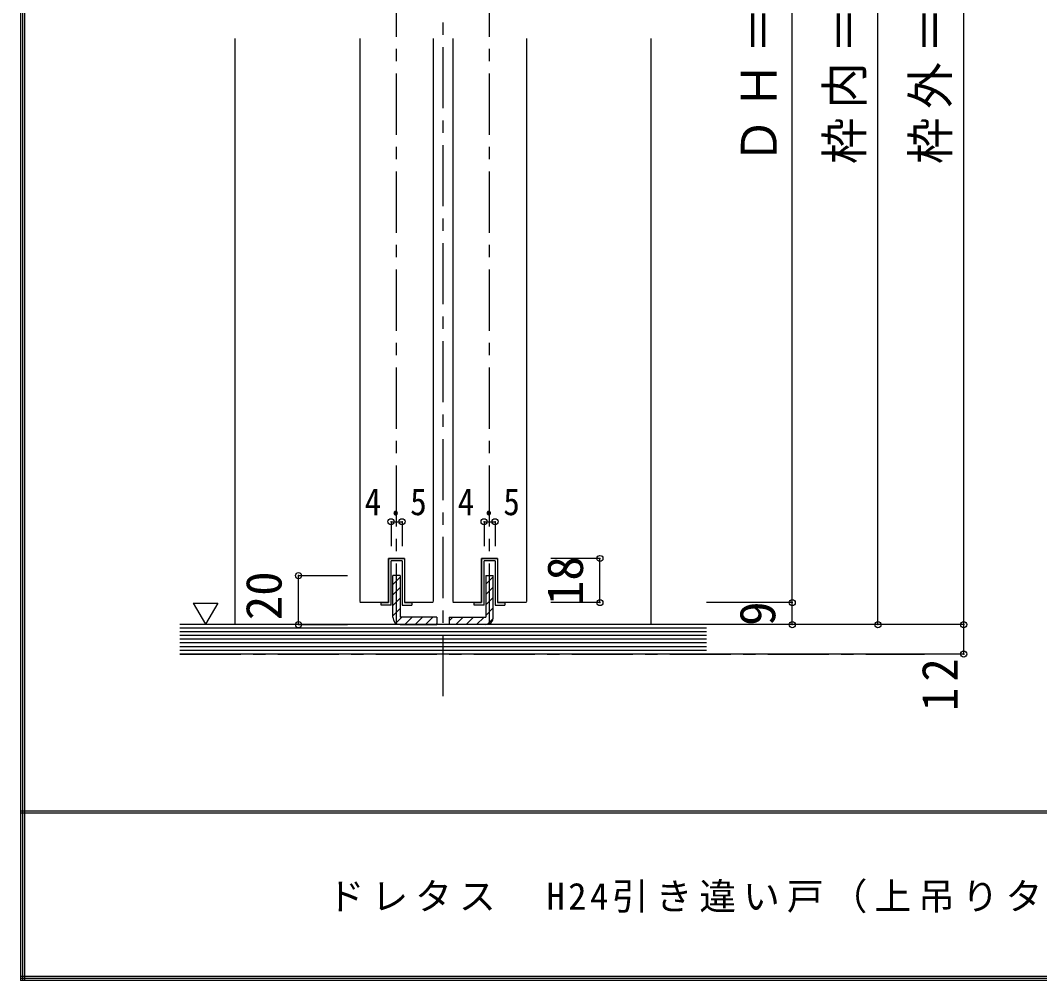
# Model space of a CAD drawing. Units: millimetres at full size, sheet at 1:5; some dimension numbers follow another scale. Extents: x -973 to 977, y -718 to 696.
# Drawn here: x -973.3 to -557.4, y -700.8 to -308.8 of the extents above; entities that cross this region are included whole.
import ezdxf
from ezdxf.enums import TextEntityAlignment as Align

# ---------------------------------------------------------------- set-up
doc = ezdxf.new("R2010")
doc.units = ezdxf.units.MM
doc.header["$LTSCALE"] = 5
doc.header["$PDMODE"] = 32
doc.header["$PDSIZE"] = 2.5
doc.linetypes.add('CHAIN1', pattern=[8, 5, -1, 1, -1])
for name, color, linetype in [('0-1_通り芯', 4, 'CHAIN1'), ('0-4_枠', 3, 'Continuous'), ('0-B_寸法', 7, 'Continuous'), ('F-1_枠', 6, 'Continuous'), ('F-A_文字', 7, 'Continuous')]:
    doc.layers.add(name, color=color, linetype=linetype)
doc.styles.add('ＭＳ ゴシック', font='')
doc.styles.get('ＭＳ ゴシック').set_extended_font_data('MS Gothic')

msp = doc.modelspace()

# ---------------------------------------------------------------- linework, layer by layer
at = {"layer": '0-1_通り芯'}
msp.add_line((-800.833, -584.724), (-800.833, 28.386), dxfattribs=at)
at = {"layer": '0-4_枠', "color": 4}
for p, q in [((-885.833, -316.25), (-885.833, -555.5)), ((-715.833, -555.5), (-715.833, -316.25))]:
    msp.add_line(p, q, dxfattribs=at)
at = {"layer": '0-B_寸法', "color": 4, "linetype": 'CHAIN1'}
for p, q in [((-819.833, -555.5), (-819.833, -25)), ((-781.833, -555.5), (-781.833, -25)), ((-800.833, -584.724), (-800.833, -32.5)), ((-908.333, -567.5), (-604.333, -567.5))]:
    msp.add_line(p, q, dxfattribs=at)
at = {"layer": '0-B_寸法', "color": 4}
for p, q in [((-623.333, -555.5), (-623.333, -45)), ((-588.333, -555.5), (-588.333, -45)), ((-658.333, -546), (-658.333, -75.5)), ((-822.083, -513.5), (-817.583, -513.5)), ((-822.083, -513.5), (-822.083, -523.5)), ((-817.583, -513.5), (-817.583, -523.5)), ((-784.083, -513.5), (-779.583, -513.5)), ((-784.083, -513.5), (-784.083, -523.5)), ((-779.583, -513.5), (-779.583, -523.5)), ((-736.833, -528.5), (-756.833, -528.5)), ((-736.833, -546.5), (-736.833, -528.5)), ((-859.833, -555.5), (-859.833, -535.5)), ((-859.833, -535.5), (-839.833, -535.5)), ((-821.333, -539.145), (-818.333, -536.145)), ((-783.333, -538.982), (-780.333, -535.982)), ((-821.333, -543.388), (-818.333, -540.388)), ((-783.333, -543.225), (-780.333, -540.225)), ((-821.333, -547.631), (-818.333, -544.631)), ((-783.333, -547.468), (-780.333, -544.468)), ((-821.333, -551.873), (-818.333, -548.873)), ((-783.333, -551.71), (-780.333, -548.71)), ((-736.833, -546.5), (-756.833, -546.5)), ((-658.333, -555.5), (-658.333, -546)), ((-820.124, -554.907), (-817.717, -552.5)), ((-816.475, -555.5), (-813.475, -552.5)), ((-812.232, -555.5), (-809.232, -552.5)), ((-807.989, -555.5), (-804.989, -552.5)), ((-798.333, -553.982), (-796.851, -552.5)), ((-795.608, -555.5), (-792.608, -552.5)), ((-791.366, -555.5), (-788.366, -552.5)), ((-787.123, -555.5), (-784.123, -552.5)), ((-782.84, -555.459), (-780.373, -552.993)), ((-859.833, -555.5), (-839.833, -555.5)), ((-803.747, -555.5), (-803.334, -555.087)), ((-588.333, -555.5), (-693.333, -555.5)), ((-588.333, -567.5), (-588.333, -555.5)), ((-588.333, -567.5), (-693.333, -567.5))]:
    msp.add_line(p, q, dxfattribs=at)
at = {"layer": '0-B_寸法', "color": 6}
for p, q in [((-834.833, -316.25), (-834.833, -546)), ((-804.833, -316.25), (-804.833, -546)), ((-796.833, -316.25), (-796.833, -546)), ((-766.833, -316.25), (-766.833, -546)), ((-816.583, -528.5), (-816.583, -546.5)), ((-778.583, -528.5), (-778.583, -546.5)), ((-823.083, -546.5), (-834.833, -546.5)), ((-804.833, -546.5), (-816.583, -546.5)), ((-785.083, -546.5), (-796.833, -546.5)), ((-766.833, -546.5), (-778.583, -546.5))]:
    msp.add_line(p, q, dxfattribs=at)
at = {"layer": '0-B_寸法'}
for p, q in [((-823.083, -528.5), (-816.583, -528.5)), ((-817.583, -529.5), (-822.083, -529.5)), ((-822.083, -547.5), (-822.083, -529.5)), ((-817.583, -529.5), (-817.583, -547.5)), ((-816.583, -528.5), (-816.583, -546.5)), ((-785.083, -528.5), (-778.583, -528.5)), ((-779.583, -529.5), (-784.083, -529.5)), ((-784.083, -547.5), (-784.083, -529.5)), ((-779.583, -529.5), (-779.583, -547.5)), ((-778.583, -528.5), (-778.583, -546.5)), ((-902.769, -546.686), (-892.769, -546.686)), ((-902.769, -546.686), (-897.769, -555.347)), ((-892.769, -546.686), (-897.769, -555.347)), ((-822.083, -547.5), (-826.083, -547.5)), ((-817.583, -547.5), (-813.583, -547.5)), ((-784.083, -547.5), (-788.083, -547.5)), ((-779.583, -547.5), (-775.583, -547.5)), ((-693.333, -557), (-908.333, -557)), ((-693.333, -558.5), (-908.333, -558.5)), ((-693.333, -560), (-908.333, -560)), ((-693.333, -561.5), (-908.333, -561.5)), ((-693.333, -563), (-908.333, -563)), ((-693.333, -564.5), (-908.333, -564.5)), ((-693.333, -566), (-908.333, -566))]:
    msp.add_line(p, q, dxfattribs=at)
at = {"layer": '0-B_寸法', "color": 3}
for p, q in [((-821.333, -552.5), (-821.333, -535.5)), ((-818.333, -535.5), (-821.333, -535.5)), ((-818.333, -535.5), (-818.333, -552.5)), ((-783.333, -535.5), (-783.333, -552.5)), ((-783.333, -535.5), (-780.333, -535.5)), ((-780.333, -552.5), (-780.333, -535.5)), ((-803.333, -552.5), (-818.333, -552.5)), ((-803.333, -552.5), (-803.333, -555.5)), ((-798.333, -552.5), (-783.333, -552.5)), ((-798.333, -552.5), (-798.333, -555.5)), ((-818.333, -555.5), (-803.333, -555.5)), ((-783.333, -555.5), (-798.333, -555.5))]:
    msp.add_line(p, q, dxfattribs=at)
at = {"layer": '0-B_寸法', "color": 2}
for p, q in [((-693.333, -555.5), (-908.333, -555.5)), ((-693.333, -567.5), (-908.333, -567.5))]:
    msp.add_line(p, q, dxfattribs=at)
at = {"layer": '0-B_寸法'}
for points in [[(-826.083, -547.5), (-826.083, -546.5), (-823.083, -546.5), (-823.083, -528.5)], [(-788.083, -547.5), (-788.083, -546.5), (-785.083, -546.5), (-785.083, -528.5)], [(-816.583, -546.5), (-813.583, -546.5), (-813.583, -547.5)], [(-778.583, -546.5), (-775.583, -546.5), (-775.583, -547.5)]]:
    msp.add_lwpolyline(points, dxfattribs=at)
at = {"layer": '0-B_寸法', "color": 6}
for points in [[(-816.583, -528.5), (-823.083, -528.5), (-823.083, -546.5)], [(-778.583, -528.5), (-785.083, -528.5), (-785.083, -546.5)]]:
    msp.add_lwpolyline(points, dxfattribs=at)
at = {"layer": '0-B_寸法', "color": 4}
msp.add_lwpolyline([(-658.333, -555.5), (-658.333, -546.5), (-693.333, -546.5)], dxfattribs=at)
at = {"layer": '0-B_寸法', "color": 3}
for centre, start, end in [((-818.333, -552.5), 180, 270), ((-783.333, -552.5), 270, 0)]:
    msp.add_arc(centre, 3, start, end, dxfattribs=at)
at = {"layer": '0-B_寸法'}
for p in [(-822.083, -513.5), (-817.583, -513.5), (-784.083, -513.5), (-779.583, -513.5), (-736.833, -528.5), (-859.833, -535.5), (-736.833, -546.5), (-658.333, -546.5), (-859.833, -555.5), (-658.333, -555.5), (-623.333, -555.5), (-588.333, -555.5), (-588.333, -567.5)]:
    msp.add_point(p, dxfattribs=at)
at = {"layer": 'F-1_枠'}
for p, q in [((-973.347, 695.833), (-973.347, -700.833)), ((-972.514, 695.833), (-972.514, -700.833)), ((-971.68, 695.833), (-971.68, -700.833)), ((976.653, -631.667), (-973.347, -631.667)), ((976.653, -632.5), (-973.347, -632.5)), ((976.653, -699.167), (-973.347, -699.167)), ((976.653, -700), (-973.347, -700)), ((976.653, -700.833), (-973.347, -700.833))]:
    msp.add_line(p, q, dxfattribs=at)

# ---------------------------------------------------------------- texts
at = {"layer": '0-B_寸法', "style": 'ＭＳ ゴシック'}
for s, p in [('18', (-739.333, -547.5)), ('20', (-862.333, -553.707)), ('9', (-660.833, -556))]:
    msp.add_text(s, height=14.66, rotation=90, dxfattribs=at).set_placement(p, align=Align.BOTTOM_LEFT)
at = {"layer": '0-B_寸法', "char_height": 14.66, "attachment_point": 7, "rotation": 90, "style": 'ＭＳ ゴシック'}
for s, insert in [('\\T1.19;\\W0.95;ＤＨ＝2,383', (-660.833, -367.5)), ('\\T1.19;\\W0.95;枠内＝2,400', (-625.833, -367.5)), ('\\T1.19;\\W0.95;枠外＝2,430', (-590.833, -367.5)), ('\\T1.27;\\W0.95;12', (-590.833, -590.75))]:
    msp.add_mtext(s, dxfattribs=dict(at, insert=insert))
at = {"layer": '0-B_寸法', "char_height": 11, "attachment_point": 7, "style": 'ＭＳ ゴシック'}
for insert in [(-832.833, -511), (-794.833, -511)]:
    msp.add_mtext('\\T1.38;\\W0.9;4.5', dxfattribs=dict(at, insert=insert))
at = {"layer": 'F-A_文字', "insert": (-847.938, -673.333), "char_height": 11, "attachment_point": 7, "style": 'ＭＳ ゴシック'}
msp.add_mtext('\\T1.19;ドレタス\u3000H24引き違い戸（上吊りタイプ・天井レール埋込）固定枠170㎜幅\u30002方枠', dxfattribs=at)

doc.saveas('drawing.dxf')
